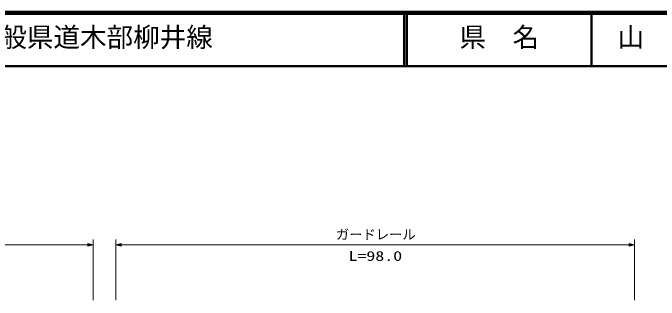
# Model space of a CAD drawing. Units: millimetres, scale not verified. Extents: x 40000 to 680000, y 20000 to 380000.
# Drawn here: x 224116 to 345700, y 325949 to 380000 of the extents above; entities that cross this region are included whole.
import ezdxf
from ezdxf.enums import TextEntityAlignment as Align

# ---------------------------------------------------------------- set-up
doc = ezdxf.new("R2010")
doc.units = ezdxf.units.MM
doc.header["$LTSCALE"] = 1000
for name, color, linetype, lineweight in [('M-STR-HTXT', 7, 'Continuous', 13), ('M-TTL', 2, 'Continuous', 140), ('M-TTL-LINE', 7, 'Continuous', 50), ('M-TTL-TXT', 7, 'Continuous', 13)]:
    doc.layers.add(name, color=color, linetype=linetype, lineweight=lineweight)
doc.styles.add('ＭＳ ゴシック', font='')
doc.styles.get('ＭＳ ゴシック').set_extended_font_data('MS Gothic')

msp = doc.modelspace()

# ---------------------------------------------------------------- linework, layer by layer
at = {"layer": 'M-STR-HTXT'}
for p, q in [((239209, 337331), (239209, 325949)), ((243473, 325949), (243473, 337331)), ((341058, 337331), (341058, 325949)), ((143359, 336331), (239209, 336331)), ((243473, 336331), (341058, 336331))]:
    msp.add_line(p, q, dxfattribs=at)
for points in [[(239209, 336331), (238209, 336581), (238209, 336081)], [(239004, 336331), (238272, 336156), (238272, 336506)], [(238904, 336331), (238309, 336193), (238309, 336468)], [(238802, 336331), (238347, 336231), (238347, 336431)], [(238702, 336331), (238384, 336268), (238384, 336393)], [(243473, 336331), (244473, 336081), (244473, 336581)], [(243678, 336331), (244410, 336506), (244410, 336156)], [(243778, 336331), (244373, 336468), (244373, 336193)], [(243880, 336331), (244335, 336431), (244335, 336231)], [(243980, 336331), (244298, 336393), (244298, 336268)], [(341058, 336331), (340058, 336581), (340058, 336081)], [(340853, 336331), (340120, 336156), (340120, 336506)], [(340753, 336331), (340158, 336193), (340158, 336468)], [(340650, 336331), (340195, 336231), (340195, 336431)], [(340550, 336331), (340233, 336268), (340233, 336393)]]:
    msp.add_lwpolyline(points, close=True, dxfattribs=at)
for points in [[(239107, 336331), (238234, 336118), (238234, 336543), (239104, 336331)], [(238422, 336331), (238599, 336331), (238422, 336306), (238422, 336356), (238599, 336331)], [(243575, 336331), (244448, 336543), (244448, 336118), (243578, 336331)], [(244260, 336331), (244083, 336331), (244260, 336356), (244260, 336306), (244083, 336331)], [(340955, 336331), (340083, 336118), (340083, 336543), (340953, 336331)], [(340270, 336331), (340448, 336331), (340270, 336306), (340270, 336356), (340448, 336331)]]:
    msp.add_lwpolyline(points, dxfattribs=at)
at = {"layer": 'M-TTL'}
msp.add_line((680000, 380000), (40000, 380000), dxfattribs=at)
at = {"layer": 'M-TTL-LINE'}
for p, q in [((297750, 380000), (297750, 370000)), ((298250, 380000), (298250, 370000)), ((333000, 380000), (333000, 370000)), ((40000, 370000), (680000, 370000))]:
    msp.add_line(p, q, dxfattribs=at)

# ---------------------------------------------------------------- texts
at = {"layer": 'M-STR-HTXT', "style": 'ＭＳ ゴシック'}
msp.add_text('ガードレール', height=1833, dxfattribs=at).set_placement((284890, 336831), align=Align.BOTTOM_LEFT)
at = {"layer": 'M-STR-HTXT', "style": 'ＭＳ ゴシック', "width": 1.35}
msp.add_text('L=98.0', height=1833, dxfattribs=at).set_placement((287255, 332782), align=Align.BOTTOM_LEFT)
at = {"layer": 'M-TTL-TXT', "style": 'ＭＳ ゴシック'}
for s, p in [('一般県道木部柳井線', (216734, 372500)), ('県\u3000名', (308125, 372500)), ('山\u3000口\u3000県', (337875, 372500))]:
    msp.add_text(s, height=3666, dxfattribs=at).set_placement(p, align=Align.BOTTOM_LEFT)

doc.saveas('drawing.dxf')
